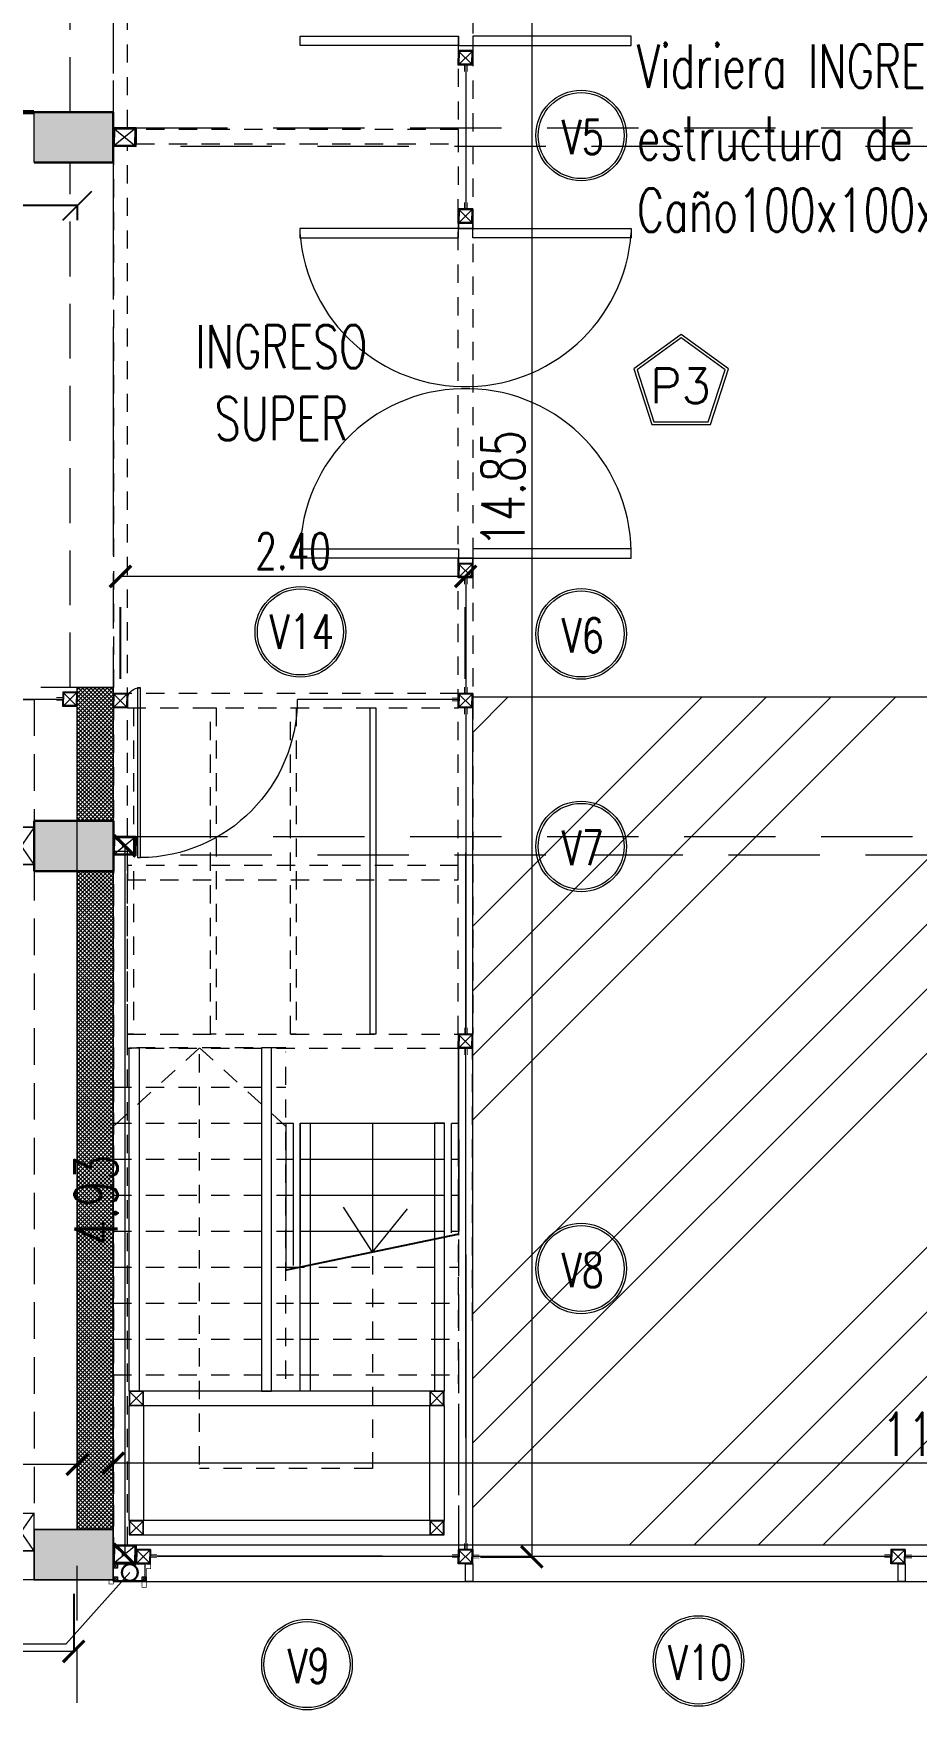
# Model space of a CAD drawing. Header units: millimetres. Extents: x 2828 to 3406, y 849 to 1266.
# Drawn here: x 2954.94 to 2961.08, y 1085.53 to 1097.2 of the extents above; entities that cross this region are included whole.
import ezdxf

# ---------------------------------------------------------------- set-up
doc = ezdxf.new("R2010")
doc.units = ezdxf.units.MM
doc.header["$PDMODE"] = 34
doc.header["$PDSIZE"] = -10
doc.linetypes.add('DASHDOT', pattern=[1, 0.5, -0.25, 0, -0.25])
doc.linetypes.add('DASHED', pattern=[19.05, 12.7, -6.35])
doc.layers.get('DEFPOINTS').update_dxf_attribs({"lineweight": 5})
for name, color, linetype, lineweight in [('0.05', 64, 'Continuous', 5), ('0.10', 161, 'Continuous', 9), ('0.20', 4, 'Continuous', 15), ('0.30', 1, 'Continuous', 25), ('arq cotas', 152, 'Continuous', 13), ('arq DP', 40, 'Continuous', 5), ('arq DV', 22, 'Continuous', 5), ('arq tex', 31, 'Continuous', 5), ('barandas', 82, 'Continuous', 5), ('CARPINTERIA', 141, 'Continuous', 9), ('columnas', 12, 'Continuous', 20), ('hatch color', 26, 'Continuous', 13), ('proyecciones', 221, 'DASHED', 5), ('ref. arq', 252, 'Continuous', 5)]:
    doc.layers.add(name, color=color, linetype=linetype, lineweight=lineweight)
doc.layers.add('estructura', color=30, linetype='Continuous')
doc.layers.add('sombrado muro nuevo', color=7, linetype='Continuous', lineweight=5, true_color=0x757575)
doc.styles.add('250-cts', font='romans.shx', dxfattribs={"width": 0.7, "height": 0.25})
doc.styles.add('50', font='romans.shx', dxfattribs={"width": 0.75, "height": 0.1})
doc.styles.get("Standard").update_dxf_attribs({"font": 'romans.shx'})
doc.dimstyles.new('250', dxfattribs={"dimtxt": 0.3, "dimasz": 0.15, "dimexe": 0, "dimexo": 0.1, "dimgap": 0.05, "dimtad": 1, "dimzin": 0, "dimdsep": 46, "dimtxsty": '250-cts', "dimblk": 'ARCHTICK', "dimcen": 0.02, "dimclrd": 256, "dimclre": 256, "dimclrt": 256, "dimazin": 0, "dimtfac": 1, "dimtofl": 0, "dimtmove": 1, "dimatfit": 0, "dimldrblk": 'OPEN90', "dimfxl": 1, "dimtolj": 1, "dimtzin": 0, "dimlwd": -1, "dimarcsym": 0})
doc.dimstyles.new('COTA250', dxfattribs={"dimtxt": 0.3, "dimasz": 0.2, "dimexe": 0.1, "dimexo": 0.3, "dimgap": 0.09, "dimtad": 0, "dimzin": 0, "dimdsep": 46, "dimtxsty": '250-cts', "dimblk": 'OBLIQUE', "dimcen": 0.1, "dimadec": 0, "dimazin": 0, "dimtfac": 1, "dimtix": 1, "dimtmove": 2, "dimatfit": 3, "dimldrblk": 'DOTBLANK', "dimfxl": 1, "dimtolj": 1, "dimtzin": 0, "dimarcsym": 0})

# ---------------------------------------------------------------- blocks, each defined once
blk = doc.blocks.new('colum. perim')
at = {"layer": '0.05'}
h = blk.add_hatch(color=256, dxfattribs=at)
h.dxf.hatch_style = 1
h.paths.add_polyline_path([(1.567, 49.616), (1.567, 49.966), (1.017, 49.966), (1.017, 49.616)])
at = {"layer": 'columnas'}
for p, q in [((1.567, 49.966), (1.017, 49.966)), ((1.017, 49.966), (1.017, 49.616)), ((1.017, 49.966), (1.567, 49.966)), ((1.017, 49.616), (1.017, 49.966)), ((1.567, 49.616), (1.567, 49.966)), ((1.567, 49.966), (1.567, 49.616)), ((1.017, 49.616), (1.567, 49.616)), ((1.567, 49.616), (1.017, 49.616))]:
    blk.add_line(p, q, dxfattribs=at)
blk = doc.blocks.new('_ARCHTICK')
at = {"color": 0, "linetype": 'ByBlock', "const_width": 0.15}
blk.add_lwpolyline([(-0.5, -0.5), (0.5, 0.5)], dxfattribs=at)
blk = doc.blocks.new('*D181')
at = {"layer": 'arq cotas', "linetype": 'DASHDOT', "lineweight": -2, "transparency": 16777216}
for p, q in [((2949.955, 1087.359), (2949.955, 1087.259)), ((2955.244, 1087.359), (2955.244, 1087.259))]:
    blk.add_line(p, q, dxfattribs=at)
at = {"layer": 'arq cotas', "transparency": 16777216}
blk.add_line((2949.955, 1087.259), (2955.244, 1087.259), dxfattribs=at)
at = {"layer": 'DEFPOINTS', "color": 0, "transparency": 16777216}
for p in [(2949.955, 1087.259), (2955.244, 1087.259), (2955.244, 1087.259)]:
    blk.add_point(p, dxfattribs=at)
at = {"layer": 'arq cotas', "transparency": 16777216, "xscale": 0.15, "yscale": 0.15, "zscale": 0.15, "rotation": 180}
blk.add_blockref('_ARCHTICK', (2949.955, 1087.259), dxfattribs=at)
at = {"layer": 'arq cotas', "transparency": 16777216, "xscale": 0.15, "yscale": 0.15, "zscale": 0.15}
blk.add_blockref('_ARCHTICK', (2955.244, 1087.259), dxfattribs=at)
at = {"layer": 'arq cotas', "transparency": 16777216, "insert": (2952.599, 1087.459), "char_height": 0.3, "attachment_point": 5, "style": '250-cts'}
blk.add_mtext('\\A1;5.29', dxfattribs=at)
blk = doc.blocks.new('_Open90')
at = {"color": 0, "linetype": 'ByBlock', "lineweight": -2}
for p, q in [((0, 0), (-1, 0)), ((-0.5, 0.5), (0, 0)), ((0, 0), (-0.5, -0.5))]:
    blk.add_line(p, q, dxfattribs=at)
blk = doc.blocks.new('UPN 16')
at = {"layer": '0.05'}
for p, q in [((2964.54, 1086.709), (2964.7, 1086.579)), ((2964.7, 1086.709), (2964.54, 1086.579))]:
    blk.add_line(p, q, dxfattribs=at)
at = {"layer": '0.20'}
for p, q in [((2964.7, 1086.709), (2964.54, 1086.709)), ((2964.54, 1086.709), (2964.54, 1086.644)), ((2964.7, 1086.709), (2964.7, 1086.644)), ((2964.54, 1086.579), (2964.54, 1086.644)), ((2964.691, 1086.7), (2964.548, 1086.7)), ((2964.548, 1086.7), (2964.548, 1086.645)), ((2964.548, 1086.587), (2964.548, 1086.642)), ((2964.691, 1086.587), (2964.548, 1086.587)), ((2964.691, 1086.7), (2964.691, 1086.645)), ((2964.691, 1086.587), (2964.691, 1086.642)), ((2964.7, 1086.579), (2964.7, 1086.644)), ((2964.7, 1086.579), (2964.54, 1086.579))]:
    blk.add_line(p, q, dxfattribs=at)
for centre, start, end in [((2964.542, 1086.654), 257.6526, 306.0734), ((2964.542, 1086.633), 53.9266, 102.3474), ((2964.698, 1086.654), 233.9266, 282.3474), ((2964.698, 1086.633), 77.6526, 126.0734)]:
    blk.add_arc(centre, 0.0106, start, end, dxfattribs=at)
blk = doc.blocks.new('*D204')
at = {"layer": 'arq cotas', "linetype": 'DASHDOT', "lineweight": -2, "transparency": 16777216}
for p, q in [((2948.852, 1086.357), (2948.852, 1085.958)), ((2955.219, 1086.357), (2955.219, 1085.958))]:
    blk.add_line(p, q, dxfattribs=at)
at = {"layer": 'arq cotas', "transparency": 16777216}
blk.add_line((2955.219, 1085.958), (2948.852, 1085.958), dxfattribs=at)
at = {"layer": 'DEFPOINTS', "color": 0, "transparency": 16777216}
for p in [(2948.852, 1086.457), (2955.219, 1086.457), (2948.852, 1085.958)]:
    blk.add_point(p, dxfattribs=at)
at = {"layer": 'arq cotas', "transparency": 16777216, "xscale": 0.15, "yscale": 0.15, "zscale": 0.15, "rotation": 180}
blk.add_blockref('_ARCHTICK', (2948.852, 1085.958), dxfattribs=at)
at = {"layer": 'arq cotas', "transparency": 16777216, "xscale": 0.15, "yscale": 0.15, "zscale": 0.15}
blk.add_blockref('_ARCHTICK', (2955.219, 1085.958), dxfattribs=at)
at = {"layer": 'arq cotas', "transparency": 16777216, "insert": (2952.036, 1086.158), "char_height": 0.3, "attachment_point": 5, "style": '250-cts'}
blk.add_mtext('\\A1;6.37', dxfattribs=at)
blk = doc.blocks.new('*D281')
at = {"layer": 'arq cotas', "linetype": 'DASHDOT', "lineweight": -2, "transparency": 16777216}
for p, q in [((2955.555, 1091.557), (2955.574, 1091.557)), ((2955.554, 1086.632), (2955.574, 1086.632))]:
    blk.add_line(p, q, dxfattribs=at)
at = {"layer": 'arq cotas', "transparency": 16777216}
blk.add_line((2955.574, 1091.557), (2955.574, 1086.632), dxfattribs=at)
at = {"layer": 'DEFPOINTS', "color": 0, "transparency": 16777216}
for p in [(2955.655, 1091.557), (2955.574, 1086.632), (2955.654, 1086.632)]:
    blk.add_point(p, dxfattribs=at)
at = {"layer": 'arq cotas', "transparency": 16777216, "xscale": 0.15, "yscale": 0.15, "zscale": 0.15}
for p, rotation in [((2955.574, 1091.557), 90), ((2955.574, 1086.632), 270)]:
    blk.add_blockref('_ARCHTICK', p, dxfattribs=dict(at, rotation=rotation))
at = {"layer": 'arq cotas', "transparency": 16777216, "insert": (2955.374, 1089.094), "char_height": 0.3, "attachment_point": 5, "rotation": 90, "style": '250-cts'}
blk.add_mtext('\\A1;4.93', dxfattribs=at)
blk = doc.blocks.new('A$C5FEB1AEC')
at = {"layer": '0.05'}
for p, q in [((0.173, -0.369), (0.353, -0.109)), ((0.173, -0.109), (0.353, -0.369))]:
    blk.add_line(p, q, dxfattribs=at)
at = {"layer": 'estructura', "const_width": 0.01}
for points in [[(0.263, -0.109), (0.173, -0.109), (0.173, -0.369), (0.263, -0.369)], [(0.263, -0.109), (0.353, -0.109), (0.353, -0.369), (0.263, -0.369)]]:
    blk.add_lwpolyline(points, dxfattribs=at)
blk = doc.blocks.new('_Oblique')
at = {"color": 0, "linetype": 'ByBlock', "lineweight": -2}
blk.add_line((-0.5, -0.5), (0.5, 0.5), dxfattribs=at)
blk = doc.blocks.new('*D264')
at = {"layer": 'arq cotas', "color": 0, "lineweight": -2, "transparency": 16777216}
for p, q in [((2936.936, 1093.942), (2936.936, 1096.107)), ((2936.936, 1096.007), (2945.625, 1096.007)), ((2955.244, 1096.007), (2946.555, 1096.007)), ((2955.244, 1096.007), (2955.244, 1095.907))]:
    blk.add_line(p, q, dxfattribs=at)
at = {"layer": 'DEFPOINTS', "color": 0, "transparency": 16777216}
for p in [(2955.244, 1096.307), (2955.244, 1096.007), (2936.936, 1093.642)]:
    blk.add_point(p, dxfattribs=at)
at = {"layer": 'arq cotas', "color": 0, "lineweight": -2, "transparency": 16777216, "xscale": 0.2, "yscale": 0.2, "zscale": 0.2, "rotation": 180}
blk.add_blockref('_Oblique', (2936.936, 1096.007), dxfattribs=at)
at = {"layer": 'arq cotas', "color": 0, "lineweight": -2, "transparency": 16777216, "xscale": 0.2, "yscale": 0.2, "zscale": 0.2}
blk.add_blockref('_Oblique', (2955.244, 1096.007), dxfattribs=at)
at = {"layer": 'arq cotas', "color": 0, "transparency": 16777216, "insert": (2946.09, 1096.007), "char_height": 0.3, "attachment_point": 5, "style": '250-cts'}
blk.add_mtext('\\A1;18.31', dxfattribs=at)
blk = doc.blocks.new('_DotBlank')
at = {"color": 0, "lineweight": -2}
blk.add_line((-0.5, 0), (-1, 0), dxfattribs=at)
blk.add_circle((0, 0), 0.5, dxfattribs=at)
blk = doc.blocks.new('UPN 100')
at = {"layer": '0.10'}
for p, q in [((2960.422, 1086.697), (2960.322, 1086.697)), ((2960.322, 1086.697), (2960.322, 1086.649)), ((2960.422, 1086.697), (2960.322, 1086.597)), ((2960.422, 1086.597), (2960.322, 1086.697)), ((2960.322, 1086.597), (2960.322, 1086.646)), ((2960.422, 1086.597), (2960.322, 1086.597)), ((2960.417, 1086.692), (2960.328, 1086.692)), ((2960.328, 1086.692), (2960.328, 1086.647)), ((2960.328, 1086.603), (2960.328, 1086.647)), ((2960.417, 1086.603), (2960.328, 1086.603)), ((2960.417, 1086.692), (2960.417, 1086.647)), ((2960.417, 1086.603), (2960.417, 1086.647)), ((2960.422, 1086.697), (2960.422, 1086.649)), ((2960.422, 1086.597), (2960.422, 1086.646))]:
    blk.add_line(p, q, dxfattribs=at)
for centre, start, end in [((2960.326, 1086.654), 233.9266, 282.3474), ((2960.326, 1086.641), 77.6526, 126.0734), ((2960.418, 1086.654), 257.6526, 306.0734), ((2960.418, 1086.641), 53.9266, 102.3474)]:
    blk.add_arc(centre, 0.00664, start, end, dxfattribs=at)
blk = doc.blocks.new('*D332')
at = {"layer": 'arq cotas', "linetype": 'DASHDOT', "lineweight": -2, "transparency": 16777216}
for p, q in [((2955.544, 1092.717), (2955.544, 1093.43)), ((2957.944, 1092.717), (2957.944, 1093.43))]:
    blk.add_line(p, q, dxfattribs=at)
at = {"layer": 'arq cotas', "transparency": 16777216}
blk.add_line((2957.944, 1093.43), (2955.544, 1093.43), dxfattribs=at)
at = {"layer": 'DEFPOINTS', "color": 0, "transparency": 16777216}
for p in [(2955.544, 1093.43), (2955.544, 1092.617), (2957.944, 1092.617)]:
    blk.add_point(p, dxfattribs=at)
at = {"layer": 'arq cotas', "transparency": 16777216, "xscale": 0.15, "yscale": 0.15, "zscale": 0.15, "rotation": 180}
blk.add_blockref('_ARCHTICK', (2955.544, 1093.43), dxfattribs=at)
at = {"layer": 'arq cotas', "transparency": 16777216, "xscale": 0.15, "yscale": 0.15, "zscale": 0.15}
blk.add_blockref('_ARCHTICK', (2957.944, 1093.43), dxfattribs=at)
at = {"layer": 'arq cotas', "transparency": 16777216, "insert": (2956.744, 1093.605), "char_height": 0.25, "attachment_point": 5, "style": '250-cts'}
blk.add_mtext('\\A1;2.40', dxfattribs=at)
blk = doc.blocks.new('*D339')
at = {"layer": 'arq cotas', "linetype": 'DASHDOT', "lineweight": -2, "transparency": 16777216}
for p, q in [((2958.041, 1101.464), (2958.404, 1101.464)), ((2958.046, 1086.615), (2958.404, 1086.615))]:
    blk.add_line(p, q, dxfattribs=at)
at = {"layer": 'arq cotas', "transparency": 16777216}
blk.add_line((2958.404, 1101.464), (2958.404, 1086.615), dxfattribs=at)
at = {"layer": 'DEFPOINTS', "color": 0, "transparency": 16777216}
for p in [(2957.941, 1101.464), (2957.946, 1086.615), (2958.404, 1086.615)]:
    blk.add_point(p, dxfattribs=at)
at = {"layer": 'arq cotas', "transparency": 16777216, "xscale": 0.15, "yscale": 0.15, "zscale": 0.15}
for p, rotation in [((2958.404, 1101.464), 90), ((2958.404, 1086.615), 270)]:
    blk.add_blockref('_ARCHTICK', p, dxfattribs=dict(at, rotation=rotation))
at = {"layer": 'arq cotas', "transparency": 16777216, "insert": (2958.204, 1094.04), "char_height": 0.3, "attachment_point": 5, "rotation": 90, "style": '250-cts'}
blk.add_mtext('\\A1;14.85', dxfattribs=at)
blk = doc.blocks.new('A$C66FC009E')
at = {"layer": '0.10'}
for p, q in [((-0.03, 0), (0, 0.03)), ((-0.03, 0.03), (0, 0))]:
    blk.add_line(p, q, dxfattribs=at)
blk.add_lwpolyline([(-0.03, 0.03), (0, 0.03), (0, 0), (-0.03, 0), (-0.03, 0.03)], dxfattribs=at)
blk = doc.blocks.new('CAÑO PLUVIAL')
at = {"layer": '0.10'}
for radius in [0.08, 0.07]:
    blk.add_circle((2918.996, 1168.896, 142.344), radius, dxfattribs=at)
blk = doc.blocks.new('PUERTAS A')
at = {"layer": 'CARPINTERIA'}
blk.add_lwpolyline([(4228.041, 15.105), (4229.221, 15.105), (4229.221, 15.085), (4228.041, 15.085)], close=True, dxfattribs=at)
for radius, start, end in [(0.08, 90, 187.1808), (1.1, 270.0016, 359.4751)]:
    blk.add_arc((4228.121, 15.095), radius, start, end, dxfattribs=at)
blk = doc.blocks.new('*D585')
at = {"layer": 'arq cotas', "linetype": 'DASHDOT', "lineweight": -2, "transparency": 16777216}
for p, q in [((2955.494, 1087.366), (2955.494, 1087.266)), ((2966.994, 1086.732), (2966.994, 1087.266))]:
    blk.add_line(p, q, dxfattribs=at)
at = {"layer": 'arq cotas', "transparency": 16777216}
blk.add_line((2966.994, 1087.266), (2955.494, 1087.266), dxfattribs=at)
at = {"layer": 'DEFPOINTS', "color": 0, "transparency": 16777216}
for p in [(2955.494, 1087.266), (2955.494, 1087.266), (2966.994, 1086.632)]:
    blk.add_point(p, dxfattribs=at)
at = {"layer": 'arq cotas', "transparency": 16777216, "xscale": 0.15, "yscale": 0.15, "zscale": 0.15, "rotation": 180}
blk.add_blockref('_ARCHTICK', (2955.494, 1087.266), dxfattribs=at)
at = {"layer": 'arq cotas', "transparency": 16777216, "xscale": 0.15, "yscale": 0.15, "zscale": 0.15}
blk.add_blockref('_ARCHTICK', (2966.994, 1087.266), dxfattribs=at)
at = {"layer": 'arq cotas', "transparency": 16777216, "insert": (2961.244, 1087.466), "char_height": 0.3, "attachment_point": 5, "style": '250-cts'}
blk.add_mtext('\\A1;11.50', dxfattribs=at)

msp = doc.modelspace()

# ---------------------------------------------------------------- hatches: boundary and pattern name
at = {"layer": '0.05'}
h = msp.add_hatch(color=256, dxfattribs=at)
h.dxf.hatch_style = 1
h.paths.add_polyline_path([(2954.944, 1096.307), (2954.944, 1096.657), (2955.494, 1096.657), (2955.494, 1096.307)])
h = msp.add_hatch(color=256, dxfattribs=at)
h.dxf.hatch_style = 1
h.paths.add_polyline_path([(2954.944, 1096.307), (2954.944, 1096.657), (2955.494, 1096.657), (2955.494, 1096.307)])
at = {"layer": '0.05', "true_color": 0x6b6b6b}
h = msp.add_hatch(dxfattribs=at)
h.set_pattern_fill('ANSI34', color=251, scale=0.1)
h.paths.add_polyline_path([(2957.994, 1092.592), (2966.914, 1092.592), (2966.914, 1086.697), (2957.994, 1086.697)])
at = {"layer": '0.05'}
h = msp.add_hatch(color=256, dxfattribs=at)
h.dxf.hatch_style = 1
h.paths.add_polyline_path([(2954.945, 1091.382), (2954.945, 1091.732), (2955.495, 1091.732), (2955.495, 1091.382)])
at = {"layer": 'sombrado muro nuevo'}
h = msp.add_hatch(dxfattribs=at)
h.set_pattern_fill('_USER', color=256, scale=0.02, angle=45, style=0, double=1, pattern_type=0)
h.set_pattern_definition([(45, (0, 1.275683), (-0.01414213562, 0.01414213562), []), (135, (0, 1.275683), (-0.01414213562, -0.01414213562), [])])
h.paths.add_polyline_path([(2955.244, 1092.658), (2955.494, 1092.658), (2955.494, 1091.732), (2955.244, 1091.732)])
h = msp.add_hatch(dxfattribs=at)
h.set_pattern_fill('_USER', color=256, scale=0.02, angle=45, style=0, double=1, pattern_type=0)
h.set_pattern_definition([(45, (0, 0), (-0.01414213562, 0.01414213562), []), (135, (0, 0), (-0.01414213562, -0.01414213562), [])])
h.paths.add_polyline_path([(2955.244, 1091.382), (2955.494, 1091.382), (2955.494, 1086.807), (2955.244, 1086.807)])

# ---------------------------------------------------------------- linework, layer by layer
at = {"layer": '0.05', "ltscale": 0.05}
msp.add_line((2955.244, 1091.382), (2955.244, 1086.807), dxfattribs=at)
at = {"layer": '0.05'}
for p, q in [((2956.696, 1089.629), (2956.746, 1089.629)), ((2956.696, 1088.602, 101.167), (2956.696, 1089.626, 101.167)), ((2956.796, 1089.629, 101.167), (2957.796, 1089.629, 101.167)), ((2957.846, 1089.629, 101.167), (2957.896, 1089.629, 101.167)), ((2956.696, 1089.379), (2956.746, 1089.379)), ((2956.796, 1089.379, 101.167), (2957.796, 1089.379, 101.167)), ((2957.846, 1089.379, 101.167), (2957.896, 1089.379, 101.167)), ((2956.696, 1089.129), (2956.746, 1089.129)), ((2956.796, 1089.129, 101.167), (2957.796, 1089.129, 101.167)), ((2957.846, 1089.129, 101.167), (2957.896, 1089.129, 101.167)), ((2956.696, 1088.879), (2956.746, 1088.879)), ((2956.796, 1088.879, 101.167), (2957.796, 1088.879, 101.167)), ((2957.846, 1088.879, 101.167), (2957.896, 1088.879, 101.167)), ((2949.002, 1086.657), (2954.944, 1086.657)), ((2918.909, 1086.457), (2954.944, 1086.457))]:
    msp.add_line(p, q, dxfattribs=at)
for points in [[(2955.244, 1092.658), (2955.494, 1092.658), (2955.494, 1086.807), (2955.244, 1086.807)], [(2955.494, 1086.697), (2955.494, 1086.443), (2967.167, 1086.443), (2967.167, 1086.697)], [(2955.714, 1086.447), (2955.494, 1086.447), (2955.494, 1086.567), (2955.714, 1086.567)], [(2957.944, 1086.567), (2957.994, 1086.567), (2957.994, 1086.443), (2957.944, 1086.443)], [(2960.95, 1086.567), (2961, 1086.567), (2961, 1086.443), (2960.95, 1086.443)]]:
    msp.add_lwpolyline(points, close=True, dxfattribs=at)
at = {"layer": '0.05', "color": 251, "true_color": 0x6b6b6b}
msp.add_lwpolyline([(2957.994, 1092.592), (2966.914, 1092.592), (2966.914, 1086.697), (2957.994, 1086.697)], close=True, dxfattribs=at)
at = {"layer": '0.10'}
for p, q in [((2957.896, 1088.852, 101.167), (2957.895, 1090.184, 101.167)), ((2957.895, 1090.156, 101.167), (2957.896, 1088.879, 101.167))]:
    msp.add_line(p, q, dxfattribs=at)
at = {"layer": '0.10', "const_width": 0.01}
for points in [[(2957.946, 1096.985), (2957.946, 1095.979)], [(2957.946, 1093.42), (2957.946, 1092.617)], [(2951.175, 1092.575), (2955.144, 1092.575)], [(2956.774, 1092.575), (2957.894, 1092.575)], [(2957.946, 1092.517), (2957.945, 1090.249)], [(2957.944, 1090.149), (2957.946, 1086.671)], [(2955.754, 1086.62), (2957.894, 1086.619)], [(2957.994, 1086.618), (2960.9, 1086.619)], [(2961, 1086.618), (2963.907, 1086.619)]]:
    msp.add_lwpolyline(points, dxfattribs=at)
at = {"layer": '0.20', "const_width": 0.005}
for points in [[(2957.956, 1096.939), (2957.956, 1096.985), (2957.936, 1096.985), (2957.936, 1096.939)], [(2957.956, 1096.03), (2957.956, 1095.985), (2957.936, 1095.985), (2957.936, 1096.03)], [(2957.956, 1093.375), (2957.956, 1093.42), (2957.936, 1093.42), (2957.936, 1093.375)], [(2955.494, 1092.617), (2955.494, 1092.658), (2955.244, 1092.658), (2955.244, 1092.578)], [(2957.956, 1092.662), (2957.956, 1092.617), (2957.936, 1092.617), (2957.936, 1092.662)], [(2955.098, 1092.588), (2955.144, 1092.588), (2955.144, 1092.568), (2955.098, 1092.568)], [(2957.848, 1092.585), (2957.894, 1092.585), (2957.894, 1092.565), (2957.848, 1092.565)], [(2957.956, 1092.472), (2957.956, 1092.517), (2957.936, 1092.517), (2957.936, 1092.472)], [(2957.955, 1090.294), (2957.955, 1090.249), (2957.935, 1090.249), (2957.935, 1090.294)], [(2957.955, 1090.104), (2957.955, 1090.149), (2957.935, 1090.149), (2957.935, 1090.104)], [(2957.936, 1086.709), (2957.936, 1086.669), (2957.956, 1086.669), (2957.956, 1086.709)], [(2955.799, 1086.63), (2955.754, 1086.63), (2955.754, 1086.61), (2955.799, 1086.61)], [(2957.848, 1086.629), (2957.894, 1086.629), (2957.894, 1086.609), (2957.848, 1086.609)], [(2958.039, 1086.627), (2957.994, 1086.627), (2957.994, 1086.607), (2958.039, 1086.607)], [(2960.855, 1086.629), (2960.9, 1086.629), (2960.9, 1086.609), (2960.855, 1086.609)], [(2961.046, 1086.628), (2961, 1086.628), (2961, 1086.608), (2961.046, 1086.608)], [(2955.724, 1086.563), (2955.754, 1086.563), (2955.754, 1086.533), (2955.724, 1086.533), (2955.724, 1086.403), (2955.694, 1086.403), (2955.694, 1086.443), (2955.494, 1086.443), (2955.494, 1086.427), (2955.464, 1086.427), (2955.464, 1086.457), (2955.494, 1086.457)]]:
    msp.add_lwpolyline(points, dxfattribs=at)
at = {"layer": '0.20'}
for points in [[(2955.604, 1087.667), (2955.704, 1087.667), (2955.704, 1087.767), (2955.604, 1087.767)], [(2955.607, 1087.67), (2955.701, 1087.67), (2955.701, 1087.764), (2955.607, 1087.764)], [(2955.604, 1086.767), (2955.704, 1086.767), (2955.704, 1086.867), (2955.604, 1086.867)], [(2955.607, 1086.77), (2955.701, 1086.77), (2955.701, 1086.864), (2955.607, 1086.864)]]:
    msp.add_lwpolyline(points, close=True, dxfattribs=at)
at = {"layer": '0.20', "elevation": 101.167}
for points in [[(2957.694, 1087.667), (2957.794, 1087.667), (2957.794, 1087.767), (2957.694, 1087.767)], [(2957.697, 1087.67), (2957.791, 1087.67), (2957.791, 1087.764), (2957.697, 1087.764)], [(2957.694, 1086.767), (2957.794, 1086.767), (2957.794, 1086.867), (2957.694, 1086.867)], [(2957.697, 1086.77), (2957.791, 1086.77), (2957.791, 1086.864), (2957.697, 1086.864)]]:
    msp.add_lwpolyline(points, close=True, dxfattribs=at)
at = {"layer": '0.30'}
for p, q in [((2954.944, 1096.657), (2955.494, 1096.657)), ((2955.494, 1096.657), (2954.944, 1096.657)), ((2954.944, 1096.657), (2955.494, 1096.657)), ((2955.494, 1096.657), (2954.944, 1096.657)), ((2955.494, 1096.657), (2955.494, 1096.307)), ((2955.494, 1096.307), (2955.494, 1096.657)), ((2955.494, 1096.657), (2955.494, 1096.307)), ((2955.494, 1096.307), (2955.494, 1096.657)), ((2955.494, 1096.307), (2954.944, 1096.307)), ((2954.944, 1096.307), (2955.494, 1096.307)), ((2955.494, 1096.307), (2954.944, 1096.307)), ((2954.944, 1096.307), (2955.494, 1096.307)), ((2954.945, 1091.382), (2954.945, 1091.732)), ((2954.945, 1091.732), (2955.495, 1091.732)), ((2955.495, 1091.732), (2954.945, 1091.732)), ((2954.945, 1091.732), (2954.945, 1091.382)), ((2955.22, 1091.732), (2955.22, 1091.732)), ((2955.495, 1091.732), (2955.495, 1091.382)), ((2955.495, 1091.382), (2955.495, 1091.732)), ((2955.495, 1091.382), (2954.945, 1091.382)), ((2954.945, 1091.382), (2955.495, 1091.382)), ((2957.896, 1088.857), (2956.696, 1088.607))]:
    msp.add_line(p, q, dxfattribs=at)
at = {"layer": '0.30', "const_width": 0.01}
msp.add_lwpolyline([(2956.696, 1088.607), (2957.896, 1088.857)], dxfattribs=at)
at = {"layer": 'arq DP'}
for points in [[(2959.442, 1095.111), (2959.112, 1094.872), (2959.238, 1094.485), (2959.645, 1094.485), (2959.771, 1094.872)], [(2959.442, 1095.087), (2959.136, 1094.865), (2959.253, 1094.505), (2959.631, 1094.505), (2959.747, 1094.865)]]:
    msp.add_lwpolyline(points, close=True, dxfattribs=at)
at = {"layer": 'arq DV'}
for centre, radius in [((2958.747, 1096.494, -243.106), 0.315), ((2958.747, 1096.494, -243.106), 0.299), ((2956.795, 1093.044, -243.106), 0.315), ((2956.795, 1093.044, -243.106), 0.299), ((2958.747, 1093.03, -243.106), 0.315), ((2958.747, 1093.03, -243.106), 0.299), ((2958.747, 1091.553, -243.106), 0.315), ((2958.747, 1091.553, -243.106), 0.299), ((2958.747, 1088.619, -243.106), 0.315), ((2958.747, 1088.619, -243.106), 0.299), ((2956.841, 1085.866), 0.315), ((2956.841, 1085.866), 0.299), ((2959.563, 1085.891), 0.315), ((2959.563, 1085.891), 0.299)]:
    msp.add_circle(centre, radius, dxfattribs=at)
at = {"layer": 'arq tex', "linetype": 'Continuous', "ltscale": 0.02}
for p, q in [((2955.61, 1086.506), (2955.164, 1086.009)), ((2955.164, 1086.009), (2953.187, 1086.009))]:
    msp.add_line(p, q, dxfattribs=at)
at = {"layer": 'barandas'}
for p, q in [((2956.746, 1088.639, 101.167), (2956.746, 1089.626, 101.167)), ((2956.796, 1088.649, 101.167), (2956.796, 1089.629, 101.167)), ((2957.796, 1088.858, 101.167), (2957.796, 1089.629, 101.167)), ((2957.846, 1088.868, 101.167), (2957.846, 1089.626, 101.167))]:
    msp.add_line(p, q, dxfattribs=at)
at = {"layer": 'CARPINTERIA', "ltscale": 0.4}
for points in [[(2957.894, 1097.186), (2957.894, 1097.12), (2956.793, 1097.12), (2956.793, 1097.186)], [(2957.994, 1097.186), (2957.994, 1097.12), (2959.095, 1097.12), (2959.095, 1097.186)], [(2957.894, 1095.783), (2957.894, 1095.849), (2956.792, 1095.849), (2956.792, 1095.783)], [(2957.994, 1095.783), (2957.994, 1095.849), (2959.095, 1095.849), (2959.095, 1095.783)], [(2957.894, 1093.621), (2957.894, 1093.556), (2956.792, 1093.556), (2956.792, 1093.621)], [(2957.994, 1093.621), (2957.994, 1093.556), (2959.095, 1093.556), (2959.095, 1093.621)]]:
    msp.add_lwpolyline(points, close=True, dxfattribs=at)
at = {"layer": 'CARPINTERIA'}
for points in [[(2957.994, 1097.12), (2957.994, 1097.085), (2957.894, 1097.085), (2957.894, 1097.12)], [(2957.994, 1095.884), (2957.994, 1095.849), (2957.894, 1095.849), (2957.894, 1095.885)], [(2957.894, 1095.884), (2957.894, 1095.849), (2957.994, 1095.849), (2957.994, 1095.885)], [(2957.994, 1093.556), (2957.994, 1093.52), (2957.894, 1093.52), (2957.894, 1093.556)], [(2957.894, 1093.556), (2957.894, 1093.52), (2957.994, 1093.52), (2957.994, 1093.556)]]:
    msp.add_lwpolyline(points, close=True, dxfattribs=at)
at = {"layer": 'columnas', "ltscale": 0.05}
msp.add_lwpolyline([(2954.944, 1096.657), (2955.494, 1096.657), (2955.494, 1096.307), (2954.944, 1096.307)], close=True, dxfattribs=at)
at = {"layer": 'hatch color'}
for points in [[(2955.701, 1087.67), (2955.607, 1087.764)], [(2955.607, 1087.67), (2955.701, 1087.764)], [(2955.701, 1086.77), (2955.607, 1086.864)], [(2955.607, 1086.77), (2955.701, 1086.864)]]:
    msp.add_lwpolyline(points, dxfattribs=at)
at = {"layer": 'hatch color', "elevation": 101.167}
for points in [[(2957.791, 1087.67), (2957.697, 1087.764)], [(2957.697, 1087.67), (2957.791, 1087.764)], [(2957.791, 1086.77), (2957.697, 1086.864)], [(2957.697, 1086.77), (2957.791, 1086.864)]]:
    msp.add_lwpolyline(points, dxfattribs=at)
at = {"layer": 'proyecciones', "color": 251, "ltscale": 0.1, "true_color": 0x6b6b6b}
msp.add_line((2955.496, 1091.671), (2955.494, 1101.307), dxfattribs=at)
at = {"layer": 'proyecciones', "ltscale": 0.02}
for p, q in [((2955.244, 1092.658), (2905.439, 1092.658)), ((2957.896, 1086.662), (2957.895, 1090.144)), ((2955.494, 1086.68), (2955.494, 1090.08)), ((2957.846, 1086.659), (2957.846, 1086.659))]:
    msp.add_line(p, q, dxfattribs=at)
at = {"layer": 'proyecciones', "ltscale": 0.01}
for p, q in [((2955.494, 1089.607), (2956.094, 1090.152)), ((2956.694, 1090.152), (2955.594, 1090.152)), ((2956.094, 1087.257), (2956.094, 1090.152)), ((2956.094, 1090.152), (2956.694, 1089.607)), ((2956.694, 1087.852, 101.167), (2956.694, 1090.126, 101.167)), ((2955.494, 1089.879, 101.167), (2956.694, 1089.879, 101.167)), ((2955.494, 1089.629, 101.167), (2956.694, 1089.629, 101.167)), ((2955.494, 1089.379, 101.167), (2956.694, 1089.379, 101.167)), ((2955.494, 1089.129, 101.167), (2956.694, 1089.129, 101.167)), ((2955.494, 1088.879, 101.167), (2956.694, 1088.879, 101.167)), ((2957.296, 1088.705), (2957.296, 1087.23)), ((2955.494, 1088.629, 101.167), (2956.694, 1088.629, 101.167)), ((2956.696, 1088.629, 101.167), (2957.896, 1088.629, 101.167)), ((2955.494, 1088.379, 101.167), (2956.694, 1088.379, 101.167)), ((2956.696, 1088.379, 101.167), (2956.746, 1088.379, 101.167)), ((2956.796, 1088.379, 101.167), (2957.896, 1088.379, 101.167)), ((2955.494, 1088.129, 101.167), (2956.694, 1088.129, 101.167)), ((2956.696, 1088.129, 101.167), (2956.746, 1088.129, 101.167)), ((2956.796, 1088.129, 101.167), (2957.896, 1088.129, 101.167)), ((2955.494, 1087.879, 101.167), (2956.694, 1087.879, 101.167)), ((2956.696, 1087.879, 101.167), (2956.694, 1087.879, 101.167)), ((2956.696, 1087.879, 101.167), (2956.746, 1087.879, 101.167)), ((2956.796, 1087.879, 101.167), (2957.896, 1087.879, 101.167)), ((2957.296, 1087.23), (2956.094, 1087.23))]:
    msp.add_line(p, q, dxfattribs=at)
at = {"layer": 'proyecciones', "ltscale": 0.03}
msp.add_lwpolyline([(2967.238, 1111.857), (2970.074, 1111.857), (2970.074, 1084.457), (2955.244, 1084.457), (2955.244, 1086.707)], dxfattribs=at)
at = {"layer": 'proyecciones', "ltscale": 0.01}
for points in [[(2955.594, 1101.417), (2955.494, 1101.417), (2955.494, 1096.547), (2955.594, 1096.547)], [(2957.994, 1101.417), (2957.993, 1090.249), (2957.892, 1090.249), (2957.894, 1101.417)], [(2955.654, 1096.437), (2957.894, 1096.437), (2957.894, 1096.537), (2955.654, 1096.537)], [(2955.594, 1096.417), (2955.496, 1096.417), (2955.496, 1091.622), (2955.594, 1091.622)], [(2955.594, 1092.517), (2957.894, 1092.516), (2957.894, 1092.616), (2955.594, 1092.617)], [(2955.634, 1090.249), (2955.594, 1090.249), (2955.594, 1092.516), (2955.634, 1092.516)], [(2956.209, 1090.249), (2956.169, 1090.249), (2956.169, 1092.517), (2956.209, 1092.517)], [(2956.766, 1090.249), (2956.726, 1090.249), (2956.726, 1092.516), (2956.766, 1092.516)], [(2957.893, 1091.321), (2957.893, 1091.421), (2955.593, 1091.421), (2955.593, 1091.321)], [(2955.594, 1090.249), (2957.891, 1090.249), (2957.891, 1090.149), (2955.594, 1090.149)], [(2957.994, 1086.667), (2957.991, 1090.149), (2957.891, 1090.149), (2957.894, 1086.667)]]:
    msp.add_lwpolyline(points, close=True, dxfattribs=at)
at = {"layer": 'proyecciones', "ltscale": 0.03}
for points in [[(2955.194, 1101.307), (2955.494, 1101.307), (2955.494, 1096.657), (2955.194, 1096.657)], [(2955.194, 1096.307), (2955.494, 1096.307), (2955.494, 1092.658), (2955.194, 1092.658)]]:
    msp.add_lwpolyline(points, close=True, dxfattribs=at)
at = {"layer": 'proyecciones', "ltscale": 0.05, "const_width": 0.03}
msp.add_lwpolyline([(2899.552, 1096.657), (2954.944, 1096.657)], dxfattribs=at)
at = {"layer": 'proyecciones', "color": 251, "ltscale": 0.05, "true_color": 0x6b6b6b}
for points in [[(2955.654, 1096.547), (2967.074, 1096.547), (2967.074, 1096.417), (2955.654, 1096.417)], [(2955.654, 1091.622), (2967.074, 1091.622), (2967.074, 1091.492), (2955.654, 1091.492)]]:
    msp.add_lwpolyline(points, close=True, dxfattribs=at)
at = {"layer": 'proyecciones', "ltscale": 0.02}
msp.add_lwpolyline([(2954.944, 1092.575), (2954.944, 1086.917), (2954.764, 1086.917), (2954.764, 1092.575)], close=True, dxfattribs=at)
at = {"layer": 'proyecciones', "linetype": 'ByBlock', "ltscale": 0.01}
msp.add_lwpolyline([(2957.319, 1090.249), (2957.279, 1090.249), (2957.279, 1092.516), (2957.319, 1092.516)], close=True, dxfattribs=at)
at = {"layer": 'proyecciones', "color": 1, "ltscale": 0.01}
for points in [[(2955.594, 1091.517), (2955.495, 1091.517), (2955.495, 1086.697), (2955.594, 1086.697)], [(2955.594, 1091.492), (2955.495, 1091.492), (2955.495, 1086.697), (2955.594, 1086.697)]]:
    msp.add_lwpolyline(points, close=True, dxfattribs=at)
at = {"layer": 'proyecciones'}
msp.add_lwpolyline([(2955.604, 1090.152), (2955.674, 1090.152), (2955.674, 1087.767), (2955.604, 1087.767)], close=True, dxfattribs=at)
at = {"layer": 'proyecciones', "elevation": 101.167}
for points in [[(2956.594, 1090.152), (2956.524, 1090.152), (2956.524, 1087.767), (2956.594, 1087.767)], [(2956.794, 1089.629), (2956.864, 1089.629), (2956.864, 1087.767), (2956.794, 1087.767)], [(2957.798, 1089.629), (2957.728, 1089.629), (2957.728, 1087.767), (2957.798, 1087.767)]]:
    msp.add_lwpolyline(points, close=True, dxfattribs=at)
at = {"layer": 'proyecciones', "color": 0}
for points in [[(2955.604, 1087.667), (2957.794, 1087.667), (2957.794, 1087.767), (2955.604, 1087.767)], [(2955.704, 1086.867), (2955.604, 1086.867), (2955.604, 1087.667), (2955.704, 1087.667)]]:
    msp.add_lwpolyline(points, close=True, dxfattribs=at)
at = {"layer": 'proyecciones', "color": 0, "elevation": 101.167}
for points in [[(2957.794, 1086.867), (2957.694, 1086.867), (2957.694, 1087.667), (2957.794, 1087.667)], [(2957.794, 1086.867), (2955.604, 1086.867), (2955.604, 1086.767), (2957.794, 1086.767)]]:
    msp.add_lwpolyline(points, close=True, dxfattribs=at)
at = {"layer": 'ref. arq'}
msp.add_line((2957.296, 1089.629), (2957.296, 1088.732), dxfattribs=at)
for points in [[(2957.296, 1088.732), (2957.094, 1089.045)], [(2957.296, 1088.732), (2957.54, 1089.033)]]:
    msp.add_lwpolyline(points, dxfattribs=at)
for centre, radius, start, end in [((2957.939, 1095.9), 1.15, 184.1269, 271.7107), ((2957.948, 1095.9), 1.15, 268.2893, 355.8731), ((2957.942, 1093.586), 1.149, 88.4617, 179.0351), ((2957.946, 1093.586), 1.149, 0.9649, 91.5383)]:
    msp.add_arc(centre, radius, start, end, dxfattribs=at)

# ---------------------------------------------------------------- block references
for p in [(-9.046, 9.838), (-9.046, 4.913), (-9.046, -0.012)]:
    msp.add_blockref('UPN 16', p)
at = {"layer": '0.10'}
for name, p in [('UPN 100', (-2.429, 10.387)), ('UPN 100', (-2.429, 9.287)), ('UPN 100', (-2.429, 6.823)), ('UPN 100', (-5.179, 5.929)), ('UPN 100', (-4.829, 5.919)), ('UPN 100', (-2.429, 5.919)), ('UPN 100', (-2.43, 3.552)), ('UPN 100', (-4.669, -0.031)), ('UPN 100', (-2.429, -0.031)), ('A$C66FC009E', (2955.524, 1086.537)), ('A$C66FC009E', (2955.524, 1086.447)), ('A$C66FC009E', (2955.724, 1086.447))]:
    msp.add_blockref(name, p, dxfattribs=at)
at = {"layer": '0.10', "xscale": -1, "rotation": 180}
msp.add_blockref('UPN 100', (0.578, 2173.264), dxfattribs=at)
at = {"layer": '0.10', "xscale": -0.7490928343818268, "yscale": 0.7490928343818268, "zscale": 0.7490928343818268, "rotation": 90}
msp.add_blockref('CAÑO PLUVIAL', (3831.221, 3273.105, -106.629), dxfattribs=at)
at = {"layer": 'CARPINTERIA', "xscale": -1, "rotation": 90}
msp.add_blockref('PUERTAS A', (2970.768, 5320.696), dxfattribs=at)
at = {"layer": 'columnas', "ltscale": 0.05, "xscale": -1}
msp.add_blockref('colum. perim', (2956.511, 1036.84), dxfattribs=at)
at = {"layer": 'estructura'}
for p, rotation in [((2955.118, 1091.318), 179.9999999999999), ((2955.116, 1086.549), 180)]:
    msp.add_blockref('A$C5FEB1AEC', p, dxfattribs=dict(at, rotation=rotation))

# ---------------------------------------------------------------- texts
at = {"layer": 'arq DP', "insert": (2959.439, 1094.874), "char_height": 0.24, "width": 0.29424, "attachment_point": 2}
msp.add_mtext('P3', dxfattribs=at)
at = {"layer": 'arq DV', "char_height": 0.24, "width": 1.05415, "attachment_point": 1, "style": '50'}
for s, insert in [('V5', (2958.612, 1096.604)), ('V14', (2956.581, 1093.166)), ('V6', (2958.612, 1093.14)), ('V7', (2958.612, 1091.663)), ('V8', (2958.612, 1088.729)), ('V9', (2956.706, 1085.976, 243.106)), ('V10', (2959.35, 1086.001, 243.106))]:
    msp.add_mtext(s, dxfattribs=dict(at, insert=insert))
at = {"layer": 'arq tex', "insert": (2959.135, 1097.126, 0), "char_height": 0.3, "width": 7.76512, "attachment_point": 1, "style": '250-cts'}
msp.add_mtext('Vidriera INGRESO \\Pestructura de \\PCaño100x100x3.2', dxfattribs=at)
at = {"layer": 'arq tex', "linetype": 'Continuous', "ltscale": 0.02, "insert": (2956.663, 1095.177), "char_height": 0.3, "attachment_point": 2, "style": '250-cts'}
msp.add_mtext_dynamic_manual_height_columns('INGRESO\\PSUPER', width=53.27532, gutter_width=10, heights=[0], dxfattribs=at)

# ---------------------------------------------------------------- dimensions: what is measured, and where the dimension line sits
at = {"layer": 'arq cotas'}
for base, p1, p2, picture, middle in [((2958.404, 1086.615), (2957.941, 1101.464), (2957.946, 1086.615), '*D339', (2958.204, 1094.04)), ((2955.573725408, 1086.631866128), (2955.655002848, 1091.556866128), (2955.653725408, 1086.631866128), '*D281', (2955.373725408, 1089.094366128))]:
    dim = msp.add_linear_dim(base=base, p1=p1, p2=p2, angle=90, dimstyle='250', dxfattribs=at)
    dim.commit()
    dim.dimension.update_dxf_attribs({"geometry": picture, "text_midpoint": middle})
dim = msp.add_linear_dim(base=(2955.244, 1096.007), p1=(2936.936, 1093.642), p2=(2955.244, 1096.307), dimstyle='COTA250', override={"dimfxl": 0}, dxfattribs=at)
dim.commit()
dim.dimension.update_dxf_attribs({"geometry": '*D264', "text_midpoint": (2946.09, 1096.007)})
for base, p1, p2, picture, middle in [((2955.544, 1093.43), (2957.944, 1092.617), (2955.544, 1092.617), '*D332', (2956.744, 1093.605)), ((2955.244, 1087.259), (2949.955, 1087.259), (2955.244, 1087.259), '*D181', (2952.599, 1087.459)), ((2955.494, 1087.266), (2966.994, 1086.632), (2955.494, 1087.266), '*D585', (2961.244, 1087.466)), ((2948.852, 1085.958), (2955.219, 1086.457), (2948.852, 1086.457), '*D204', (2952.036, 1086.158))]:
    dim = msp.add_linear_dim(base=base, p1=p1, p2=p2, dimstyle='250', dxfattribs=at)
    dim.commit()
    dim.dimension.update_dxf_attribs({"geometry": picture, "text_midpoint": middle})

doc.saveas('drawing.dxf')
